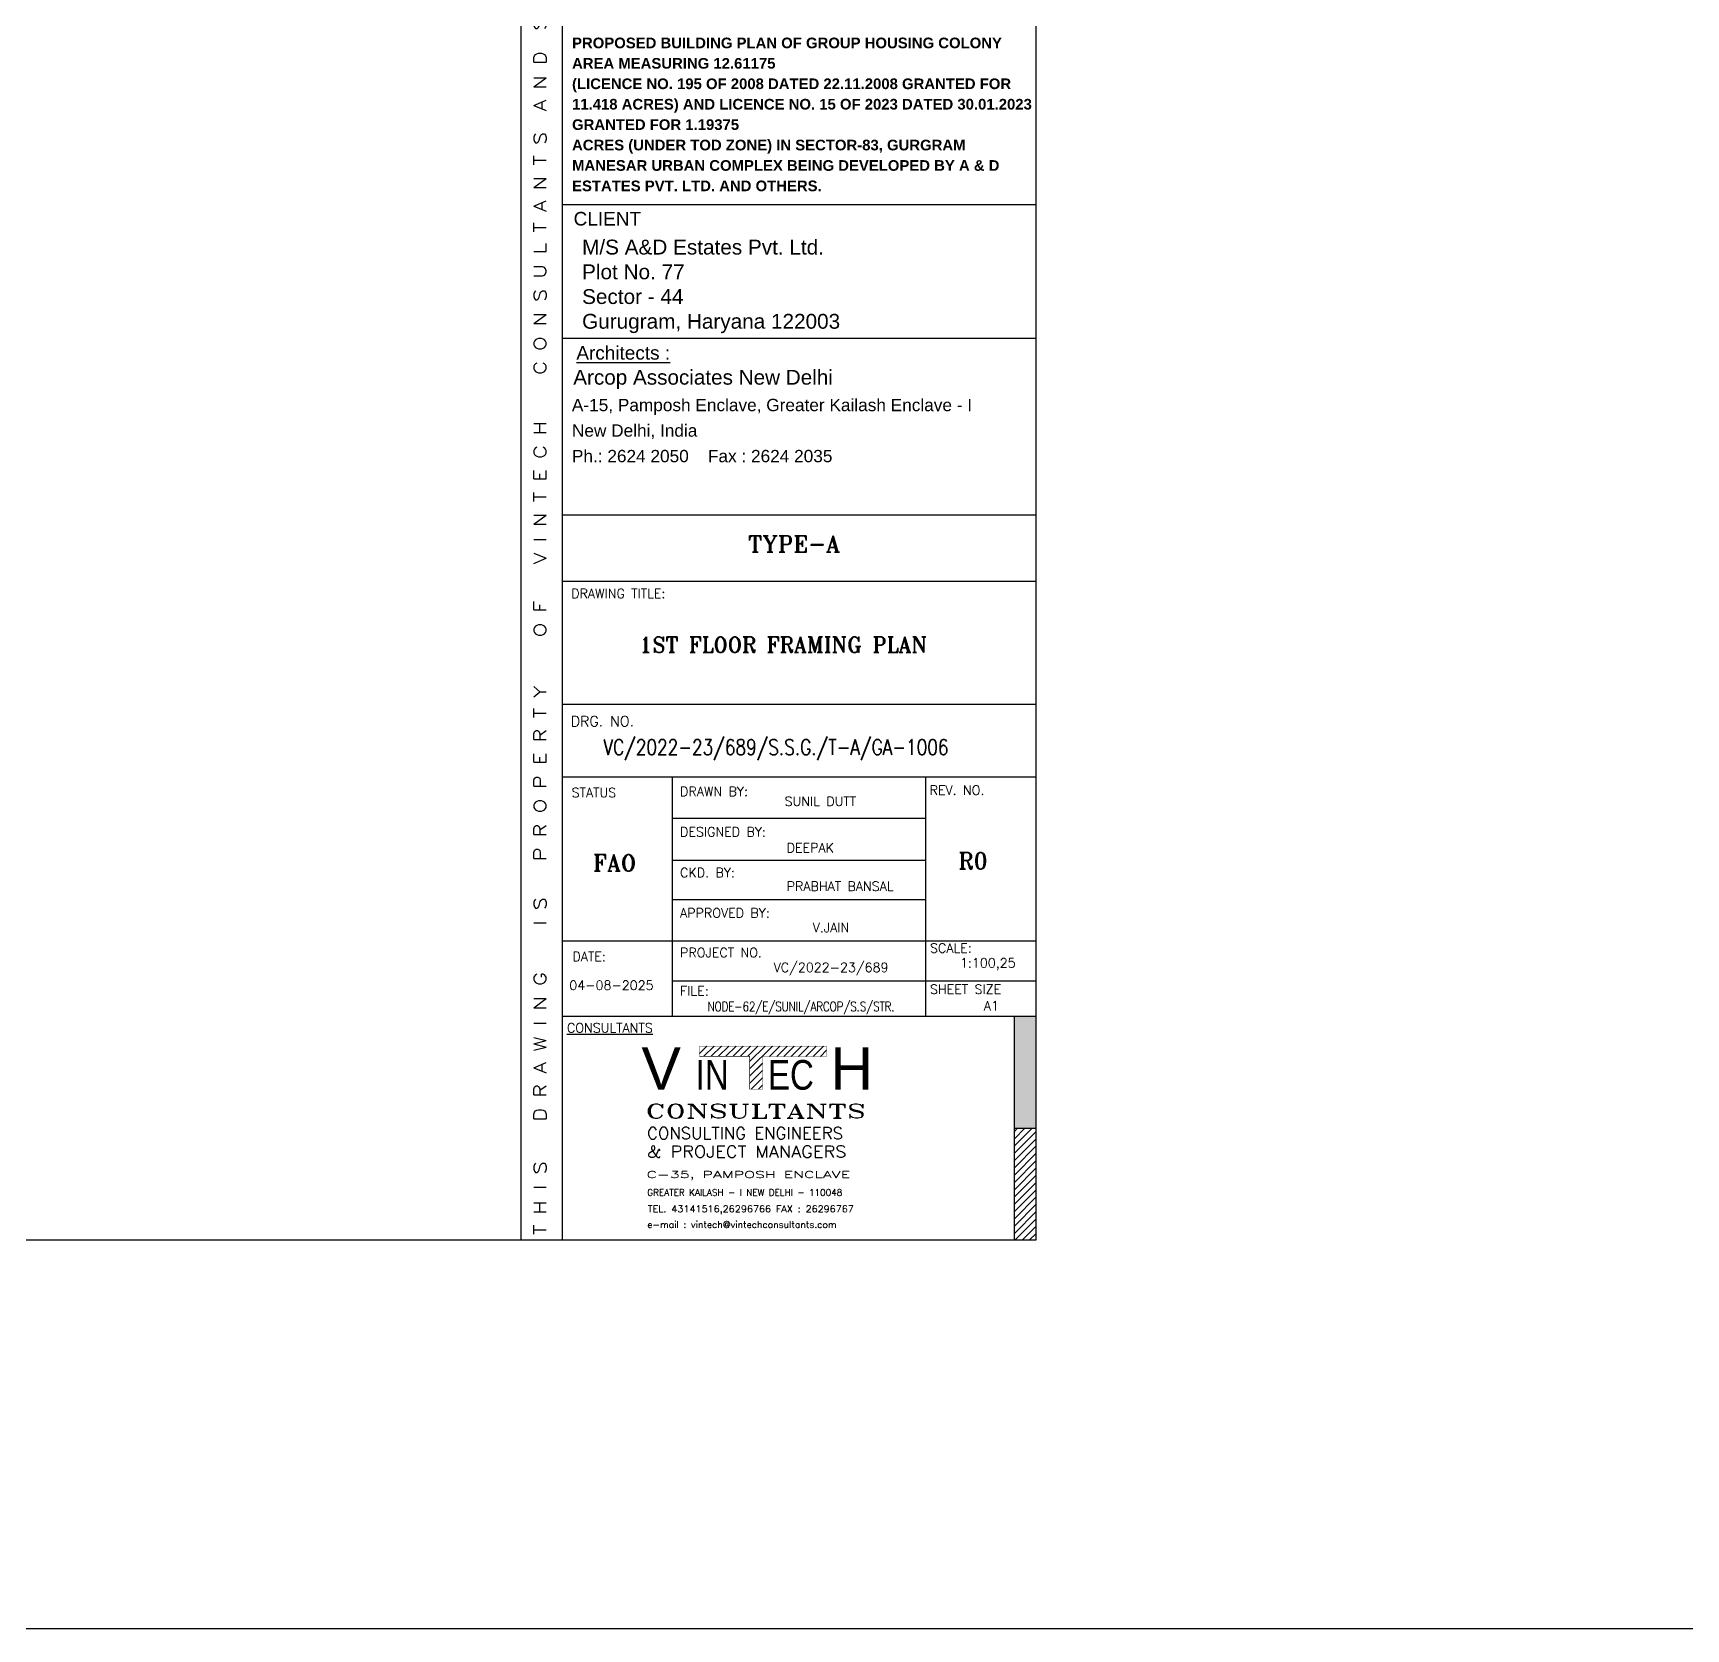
# Model space of a CAD drawing. Header units: millimetres. Extents: x 2061841 to 105821645, y -77612 to 48520811.
# Drawn here: x 105472242 to 105512351, y 48395522 to 48434245 of the extents above; entities that cross this region are included whole.
import ezdxf
from ezdxf.enums import TextEntityAlignment as Align

# ---------------------------------------------------------------- set-up
doc = ezdxf.new("R2010")
doc.units = ezdxf.units.MM
doc.header["$LTSCALE"] = 10
doc.header["$MEASUREMENT"] = 0
for name, color, linetype in [('AS-COLS', 2, 'Continuous'), ('BORDER', 5, 'Continuous'), ('Format-Title Text', 3, 'Continuous'), ('Format-Title Text Detail', 7, 'Continuous'), ('LOGO', 1, 'Continuous'), ('S-OPENING', 6, 'Continuous'), ('T', 2, 'Continuous')]:
    doc.layers.add(name, color=color, linetype=linetype)
for name, color, linetype, lineweight in [('STAIR', 3, 'Continuous', 13), ('TEXT', 2, 'Continuous', 25), ('TEXT 3', 1, 'Continuous', 18)]:
    doc.layers.add(name, color=color, linetype=linetype, lineweight=lineweight)
doc.styles.add('ARCOP', font='arial.ttf', dxfattribs={"width": 0.75})
doc.styles.add('ARIAL', font='arial.ttf')
doc.styles.add('K', font='swissek.ttf', dxfattribs={"height": 349})
doc.styles.add('PK', font='romand.shx', dxfattribs={"width": 0.7, "height": 225})
doc.styles.add('RT', font='romant.shx', dxfattribs={"height": 250})
doc.styles.add('ST', font='romand.shx', dxfattribs={"height": 4})

# ---------------------------------------------------------------- blocks, each defined once
blk = doc.blocks.new('TOWER-A TYPICAL FLOOR FRAMING PLAN N')
at = {"layer": 'LOGO'}
h = blk.add_hatch(dxfattribs=at)
h.set_pattern_fill('ANSI31', color=256, scale=999.996528, style=0)
h.set_pattern_definition([(45, (102639536.65, 48587367.1), (-88.38804, 88.38804), [])])
h.paths.add_polyline_path([(102726630.7, 48506631.7), (102726943, 48506631.7), (102726943, 48507427.8), (102728497.8, 48507427.8), (102728497.8, 48507678.7), (102725414.2, 48507678.7), (102725414.2, 48507431.2), (102726630.7, 48507431.2), (102726630.7, 48506631.7)])
h = blk.add_hatch(dxfattribs=at)
h.set_pattern_fill('ANSI31', color=256, scale=999.996528, style=0)
h.set_pattern_definition([(45, (102639536.62, 48587367.07), (-88.38804, 88.38804), [])])
h.paths.add_polyline_path([(102726630.6, 48506631.6), (102726942.9, 48506631.6), (102726942.9, 48507427.8), (102728497.8, 48507427.8), (102728497.8, 48507678.6), (102725414.2, 48507678.6), (102725414.2, 48507431.1), (102726630.6, 48507431.1), (102726630.6, 48506631.6)])
at = {"layer": 'STAIR'}
for points in [[(102733584.3, 48508397.2), (102733053.5, 48508397.2), (102733053.5, 48505685.8), (102733584.3, 48505685.8), (102733584.3, 48508397.2)], [(102733584.3, 48508397.1), (102733053.5, 48508397.1), (102733053.5, 48505685.8), (102733584.3, 48505685.8), (102733584.3, 48508397.1)]]:
    blk.add_hatch(color=6, dxfattribs=at).paths.add_polyline_path(points)
h = blk.add_hatch(dxfattribs=at)
h.set_pattern_fill('ANSI31', color=6, scale=999.996528, style=0)
h.set_pattern_definition([(45, (102598092.71, 48493612.84), (-88.38804, 88.38804), [])])
h.paths.add_polyline_path([(102733584.3, 48505685.8), (102733053.5, 48505685.8), (102733053.5, 48502974.5), (102733584.3, 48502974.5), (102733584.3, 48505685.8)])
h = blk.add_hatch(dxfattribs=at)
h.set_pattern_fill('ANSI31', color=6, scale=999.996528, style=0)
h.set_pattern_definition([(45, (102598092.73, 48493612.87), (-88.38804, 88.38804), [])])
h.paths.add_polyline_path([(102733584.3, 48505685.8), (102733053.5, 48505685.8), (102733053.5, 48502974.5), (102733584.3, 48502974.5), (102733584.3, 48505685.8)])
at = {"color": 5}
blk.add_line((102733053.5, 48505685.8, 101.1), (102733584.3, 48505685.8, 101.1), dxfattribs=at)
blk.add_line((102733053.5, 48505685.8, 101.1), (102733584.3, 48505685.8, 101.1), dxfattribs=at)
at = {"layer": 'AS-COLS'}
blk.add_lwpolyline([(102636137.1, 48567566), (103058644.9, 48567566), (103058644.9, 48493536.7), (102636137.1, 48493536.7)], close=True, dxfattribs=at)
at = {"layer": 'BORDER'}
for p, q in [((102721084.3, 48502974.5, 101.1), (102721084.3, 48562374.5, 101.1)), ((102722084.3, 48528099.5, 101.1), (102733584.3, 48528099.5, 101.1)), ((102722084.3, 48524858.7, 101.1), (102733584.3, 48524858.7, 101.1)), ((102722084.3, 48520571.1, 101.1), (102733584.3, 48520571.1, 101.1)), ((102722084.3, 48518958.3, 101.1), (102733584.3, 48518958.3, 101.1)), ((102733584.3, 48514207.9, 101.1), (102722084.3, 48514207.9, 101.1)), ((102733584.3, 48514208, 101.1), (102722084.4, 48514208, 101.1)), ((102724760.8, 48508397.2, 101.1), (102724760.8, 48514208, 101.1)), ((102730907.4, 48508397.2, 101.1), (102730907.4, 48514208, 101.1)), ((102722084.3, 48510236.6, 101.1), (102733584.3, 48510236.6, 101.1)), ((102722084.4, 48510236.6, 101.1), (102733584.3, 48510236.6, 101.1)), ((102733584.3, 48508397.1, 101.1), (102722084.3, 48508397.1, 101.1)), ((102733584.3, 48508397.2, 101.1), (102722084.4, 48508397.2, 101.1))]:
    blk.add_line(p, q, dxfattribs=at)
at = {"layer": 'BORDER', "color": 5}
blk.add_line((102722084.3, 48562374.5, 101.1), (102722084.3, 48502974.5, 101.1), dxfattribs=at)
at = {"layer": 'BORDER', "ltscale": 80}
for p in [(102722084.3, 48515972, 101.1), (102722084.4, 48515972, 101.1)]:
    blk.add_line(p, (102733584.3, 48515972, 101.1), dxfattribs=at)
at = {"layer": 'BORDER', "elevation": 101.1}
for points in [[(102649483.8, 48502974.5), (102733583.8, 48502974.5), (102733583.8, 48562374.5), (102649483.8, 48562374.5)], [(102733584.3, 48508397.1), (102733046.1, 48508397.1), (102733046.1, 48502974.5), (102733584.3, 48502974.5)]]:
    blk.add_lwpolyline(points, close=True, dxfattribs=at)
at = {"layer": 'LOGO', "const_width": 10.4, "elevation": 101.1}
for points in [[(102728497.8, 48507428), (102728497.8, 48507678.6), (102725414.2, 48507678.6), (102725414.2, 48507431.1), (102726630.6, 48507431.1), (102726630.6, 48506631.6), (102726942.9, 48506631.6), (102726942.9, 48507427.8), (102728502.8, 48507427.8)], [(102728497.8, 48507428), (102728497.8, 48507678.7), (102725414.2, 48507678.7), (102725414.2, 48507431.2), (102726630.7, 48507431.2), (102726630.7, 48506631.7), (102726943, 48506631.7), (102726943, 48507427.8), (102728502.8, 48507427.8)]]:
    blk.add_lwpolyline(points, dxfattribs=at)
at = {"layer": 'T'}
for p, q in [((102730118.3, 48513198, 101.1), (102724760.8, 48513198, 101.1)), ((102730907.4, 48513198, 101.1), (102724760.8, 48513198, 101.1)), ((102724760.8, 48512188, 101.1), (102730118.3, 48512188, 101.1)), ((102724760.8, 48512188, 101.1), (102730907.4, 48512188, 101.1)), ((102724760.8, 48511232.2, 101.1), (102730118.3, 48511232.2, 101.1)), ((102724760.8, 48511232.2, 101.1), (102730907.4, 48511232.2, 101.1))]:
    blk.add_line(p, q, dxfattribs=at)
at = {"layer": 'TEXT', "color": 2}
for p, q in [((102724760.8, 48509263.1, 101.1), (102730907.4, 48509263.1, 101.1)), ((102725180.3, 48509263.1, 101.1), (102730118.3, 48509263.1, 101.1)), ((102730907.4, 48509263.1, 101.1), (102733583.8, 48509263.1, 101.1))]:
    blk.add_line(p, q, dxfattribs=at)
at = {"layer": 'Format-Title Text', "color": 3, "style": 'ARCOP'}
blk.add_text('CLIENT', height=329.18, dxfattribs=at).set_placement((102722358.7, 48527589.8, 101.1))
at = {"layer": 'Format-Title Text', "color": 3, "insert": (102722425.3, 48524664.1, 101.1), "char_height": 329.183, "width": 3686.894, "attachment_point": 1, "style": 'ARCOP'}
blk.add_mtext('{\\W1;\\LArchitects :}', dxfattribs=at)
blk.add_mtext('{\\W1;\\LArchitects :}', dxfattribs=at)
at = {"layer": 'Format-Title Text Detail', "color": 3, "style": 'ARIAL'}
blk.add_text('Arcop Associates New Delhi', height=359.094, dxfattribs=at).set_placement((102722350.1, 48523728.2, 101.1))
blk.add_text('Arcop Associates New Delhi', height=359.094, dxfattribs=at).set_placement((102722350.1, 48523728.2, 101.1))
at = {"layer": 'Format-Title Text Detail', "style": 'ARIAL'}
for s, height, p in [('A-15, Pamposh Enclave, Greater Kailash Enclave - I', 299.233, (102722317.1, 48523084.4, 101.1)), ('A-15, Pamposh Enclave, Greater Kailash Enclave - I', 299.233, (102722317.1, 48523084.4, 101.1)), ('New Delhi, India', 299.233, (102722318.3, 48522465.7, 101.1)), ('New Delhi, India', 299.233, (102722318.3, 48522465.7, 101.1)), ('Ph.: 2624 2050   ', 299.233, (102722317.9, 48521845.7, 101.1)), ('Ph.: 2624 2050   ', 299.233, (102722317.9, 48521845.7, 101.1)), (' Fax : 2624 2035', 299.221, (102725502.1, 48521845.7, 101.1)), (' Fax : 2624 2035', 299.221, (102725502.1, 48521845.7, 101.1))]:
    blk.add_text(s, height=height, dxfattribs=at).set_placement(p)
at = {"layer": 'Format-Title Text Detail', "attachment_point": 1, "style": 'ARIAL'}
for s, insert, char_height, width in [('\\pxsm1.15;{\\fArial|b1|i0|c0|p34;PROPOSED BUILDING PLAN OF GROUP HOUSING COLONY AREA MEASURING 12.61175^J(LICENCE NO. 195 OF 2008 DATED 22.11.2008 GRANTED FOR 11.418 ACRES) AND LICENCE NO. 15 OF 2023 DATED 30.01.2023 GRANTED FOR 1.19375^JACRES (UNDER TOD ZONE) IN SECTOR-83, GURGRAM MANESAR URBAN COMPLEX BEING DEVELOPED BY A & D ESTATES PVT. LTD. AND OTHERS.}', (102722320.8, 48532148.9, 101.1), 258.4873, 11211.461), ('{\\H1.5x;M/S A&D Estates Pvt. Ltd. \\PPlot No. 77\\PSector - 44\\PGurugram, Haryana 122003}', (102722564.8, 48527245.9, 101.1), 240, 2030400)]:
    blk.add_mtext(s, dxfattribs=dict(at, insert=insert, char_height=char_height, width=width))
at = {"layer": 'LOGO', "style": 'K'}
for s, p in [('V', (102724002.9, 48506619.8, 101.1)), ('V', (102724002.9, 48506619.7, 101.1)), ('H', (102728587.7, 48506619.8, 101.1)), ('H', (102728587.7, 48506619.7, 101.1))]:
    blk.add_text(s, height=1031.3, dxfattribs=at).set_placement(p)
at = {"layer": 'LOGO'}
for s, height, style, width, p in [('IN', 719.5, 'K', 0.8, (102725321, 48506620.3, 101.1)), ('IN', 719.5, 'K', 0.8, (102725321, 48506620.3, 101.1)), ('EC', 719.5, 'K', 0.8, (102727072.6, 48506620.3, 101.1)), ('EC', 719.5, 'K', 0.8, (102727072.6, 48506620.3, 101.1)), ('CONSULTANTS', 334.596, 'RT', 1.6, (102724102, 48505931.6, 101.1)), ('CONSULTANTS', 334.596, 'RT', 1.6, (102724102.1, 48505931.6, 101.1)), ('CONSULTING ENGINEERS', 284.846, 'RT', 1.03, (102724141.5, 48505422.9, 101.1)), ('CONSULTING ENGINEERS', 284.846, 'RT', 1.03, (102724141.5, 48505422.9, 101.1)), ('& PROJECT MANAGERS', 284.846, 'RT', 1.11, (102724141.5, 48504976.2, 101.1)), ('& PROJECT MANAGERS', 284.846, 'RT', 1.11, (102724141.5, 48504976.2, 101.1))]:
    blk.add_text(s, height=height, dxfattribs=dict(at, style=style, width=width)).set_placement(p)
at = {"layer": 'LOGO', "color": 2, "style": 'RT'}
for s, width, p in [('C-35, PAMPOSH ENCLAVE', 1.728, (102724130.2, 48504479, 101.1)), ('C-35, PAMPOSH ENCLAVE', 1.728, (102724130.2, 48504479.1, 101.1)), ('GREATER KAILASH - I NEW DELHI - 110048  ', 0.968, (102724146.3, 48504045.9, 101.1)), ('GREATER KAILASH - I NEW DELHI - 110048  ', 0.968, (102724146.3, 48504045.9, 101.1)), ('TEL. 43141516,26296766 FAX : 26296767', 1.055, (102724157, 48503647.1, 101.1)), ('TEL. 43141516,26296766 FAX : 26296767', 1.055, (102724157, 48503647.2, 101.1)), ('e-mail : vintech@vintechconsultants.com', 1.01, (102724146.3, 48503267.5, 101.1)), ('e-mail : vintech@vintechconsultants.com', 1.01, (102724146.3, 48503267.6, 101.1))]:
    blk.add_text(s, height=162.254, dxfattribs=dict(at, width=width)).set_placement(p)
at = {"layer": 'T', "ltscale": 80, "style": 'ST'}
blk.add_text('DRG. NO.', height=250, dxfattribs=at).set_placement((102722291.8, 48515435.4, 101.1))
blk.add_text('DRG. NO.', height=250, dxfattribs=at).set_placement((102722291.8, 48515435.4, 101.1))
at = {"layer": 'TEXT', "color": 1, "style": 'RT', "width": 0.939798}
blk.add_text('T H I S   D R A W I N G   I S   P R O P E R T Y   O F   V I N T E C H   C O N S U L T A N T S  A N D  S H A L L  N O T  B E  R E P R O D U C E D  O R  U S E D  W I T H O U T  W R I T T E N  P E R M I S S I O N.', height=299.999, rotation=90, dxfattribs=at).set_placement((102721693.5, 48503095.8, 101.1), (102721693.5, 48561927, 101.1), align=Align.FIT)
at = {"layer": 'TEXT', "color": 2, "style": 'PK'}
for s, height, p in [('DRAWING TITLE:', 224.999, (102722300.2, 48518548.3, 101.1)), ('STATUS', 225, (102722311.2, 48513718, 101.1)), ('STATUS', 225, (102722311.2, 48513717.9, 101.1)), ('DRAWN BY:', 225, (102724942.1, 48513745.6, 101.1)), ('REV. NO.', 225, (102730997.2, 48513776.2, 101.1)), ('SUNIL DUTT', 225, (102727479, 48513505.7, 101.1)), ('DESIGNED BY:', 224.999, (102724942.1, 48512765.2, 101.1)), ('DEEPAK', 225, (102727528.8, 48512379.2, 101.1)), ('CKD. BY:', 225, (102724942.1, 48511776.1, 101.1)), ('PRABHAT BANSAL', 224.999, (102727528.8, 48511444.6, 101.1)), ('APPROVED BY:', 224.999, (102724942.1, 48510798, 101.1)), ('V.JAIN', 225, (102728158.4, 48510442.7, 101.1)), ('SCALE:', 225, (102731007.2, 48509944.2, 101.1)), ('SCALE:', 225, (102731007.2, 48509944.1, 101.1)), ('DATE:', 225, (102722331.4, 48509739.7, 101.1)), ('DATE:', 225, (102722331.4, 48509739.7, 101.1)), ('PROJECT NO.', 224.999, (102724942.1, 48509834.3, 101.1)), ('VC/2022-23/689', 224.999, (102727212.4, 48509476.6, 101.1)), ('1:100,25', 225, (102731734.5, 48509585.9, 101.1)), ('04-08-2025', 225, (102722254.4, 48509043.6, 101.1)), ('FILE:', 225, (102724942.1, 48508904.7, 101.1)), ('SHEET SIZE', 225, (102731007.2, 48508944.7, 101.1)), ('A1', 225, (102732314.4, 48508544.8, 101.1)), ('%%UCONSULTANTS', 224.999, (102722196.6, 48508009.7, 101.1)), ('%%UCONSULTANTS', 224.999, (102722196.6, 48508009.7, 101.1))]:
    blk.add_text(s, height=height, dxfattribs=at).set_placement(p)
at = {"layer": 'TEXT', "color": 2, "style": 'PK', "width": 0.8}
blk.add_text('NODE-62/E/SUNIL/ARCOP/S.S/STR.', height=224.999, dxfattribs=at).set_placement((102725610.7, 48508526.8, 101.1))
at = {"layer": 'TEXT 3', "style": 'RT'}
blk.add_text('TYPE-A ', height=400, dxfattribs=at).set_placement((102726596, 48519659.8, 202.2))
for s, height, width, p in [('1ST FLOOR FRAMING PLAN', 375, 0.98, (102723956.6, 48517231.3, 61.1)), ('VC/2022-23/689/S.S.G./T-A/GA-1006', 375, 0.8, (102723085.5, 48514744.6, 101.1)), ('FAO', 400, 0.98, (102722834, 48511924, 101.1)), ('R0', 400, 0.98, (102731697.8, 48511974.1, 101.1))]:
    blk.add_text(s, height=height, dxfattribs=dict(at, width=width)).set_placement(p)

msp = doc.modelspace()

# ---------------------------------------------------------------- block references
at = {"layer": 'S-OPENING'}
msp.add_blockref('TOWER-A TYPICAL FLOOR FRAMING PLAN N', (2763000.3, -98014.7), dxfattribs=at)

doc.saveas('drawing.dxf')
